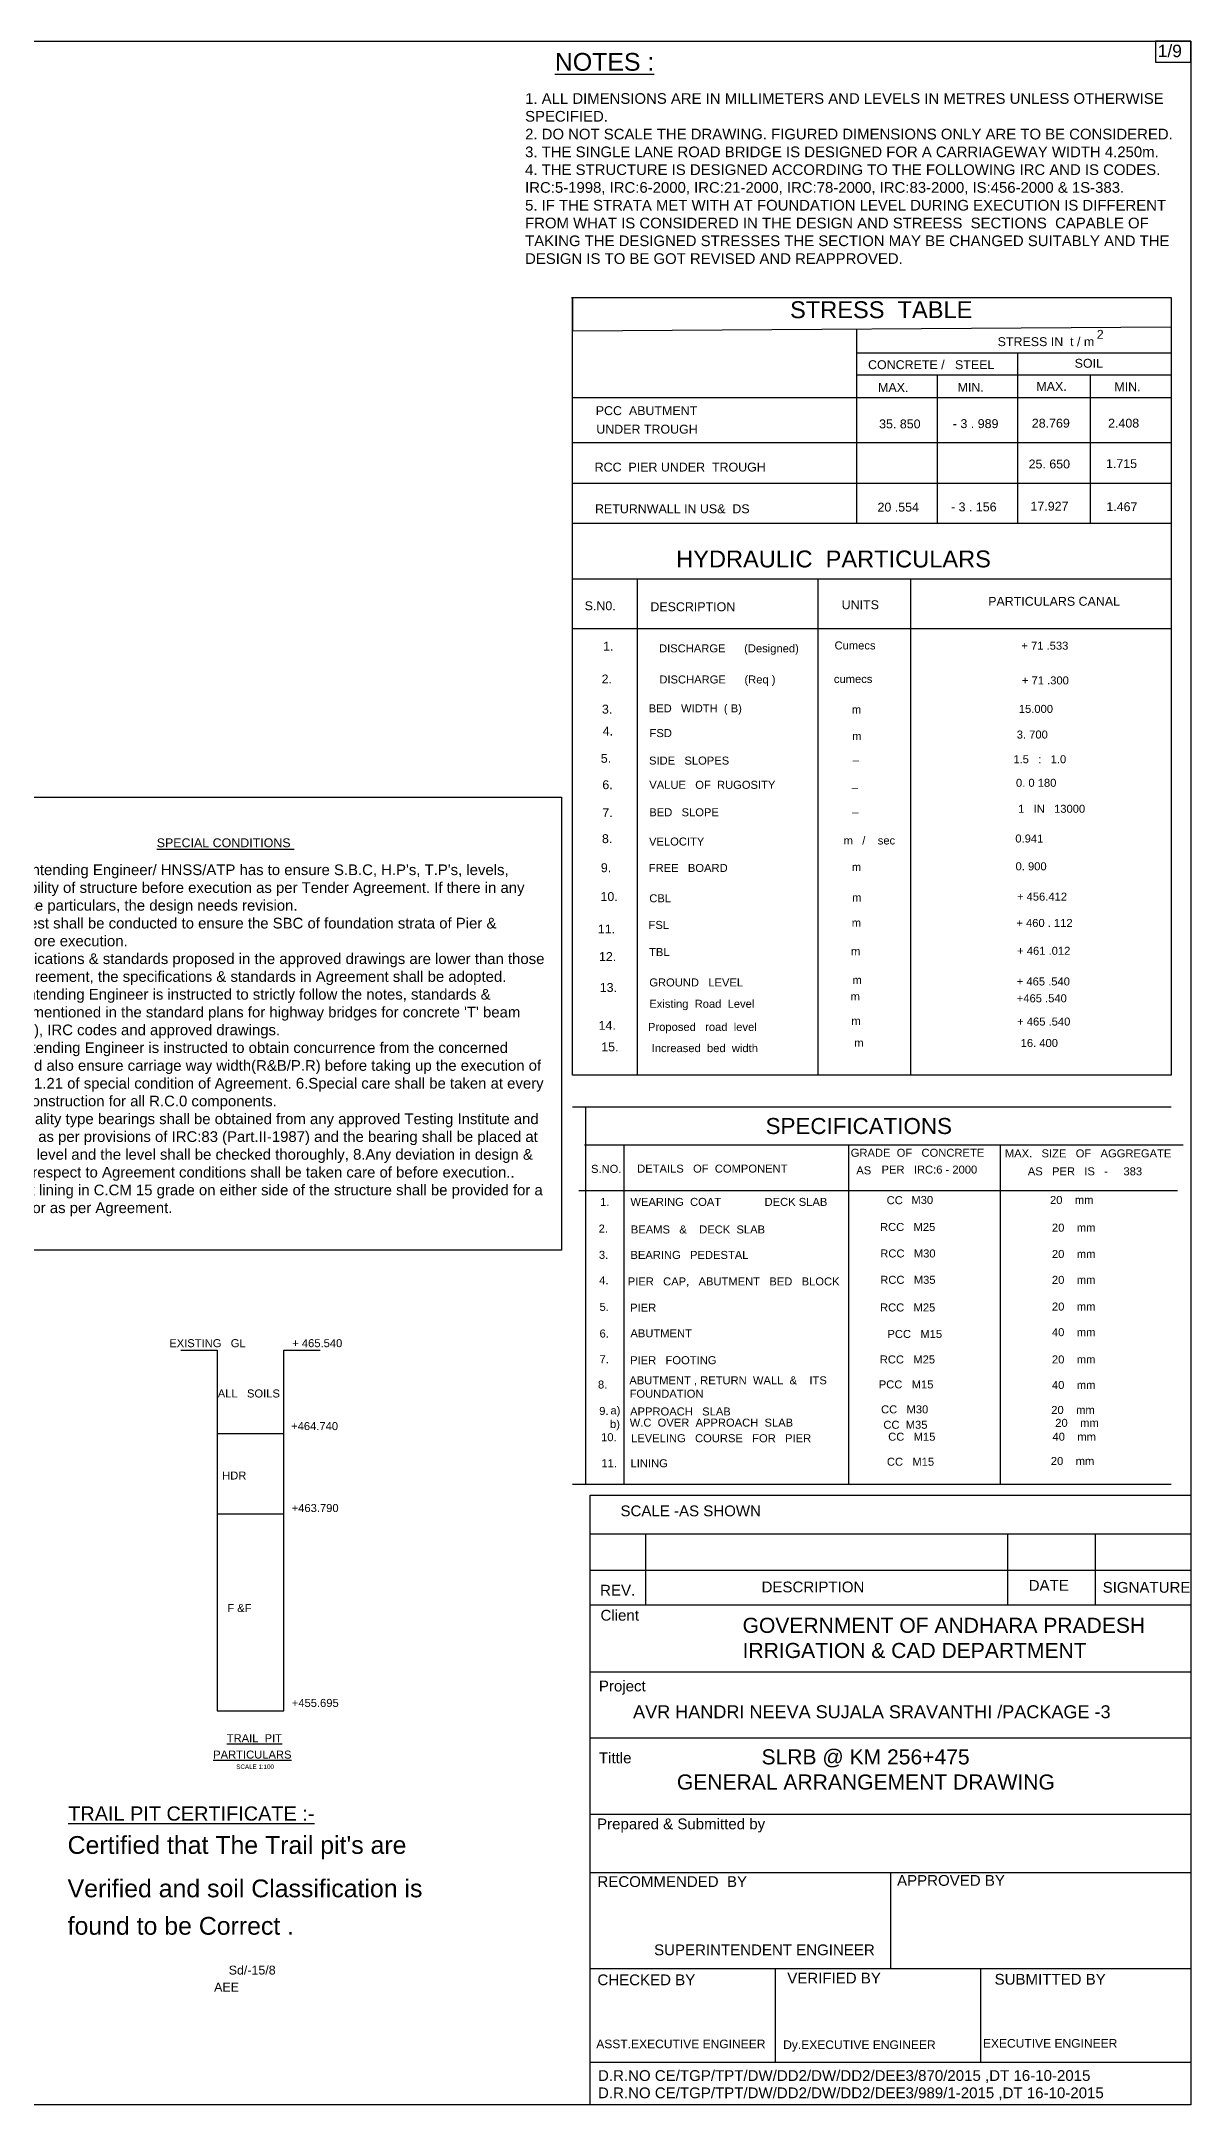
# Model space of a CAD drawing. Header units: inches. Extents: x 10443 to 13629, y 23 to 2344.
# Drawn here: x 12336 to 13629, y 23 to 2344 of the extents above; entities that cross this region are included whole.
import ezdxf

# ---------------------------------------------------------------- set-up
doc = ezdxf.new("R2010")
doc.units = ezdxf.units.IN
doc.header["$MEASUREMENT"] = 0
doc.layers.add('DRAWING', color=2, linetype='Continuous')
doc.layers.add('TEXT', color=1, linetype='Continuous')
doc.styles.get("Standard").update_dxf_attribs({"font": 'arial.ttf', "height": 9})

msp = doc.modelspace()

# ---------------------------------------------------------------- linework, layer by layer
at = {"color": 0}
for points in [[(12163.67154, 1493.86827), (12921.24694, 1493.86827), (12921.24694, 984.32724), (12163.67154, 984.32724)], [(13628.81046, 23.47349), (12953.57881, 23.47349), (12953.57881, 708.95502), (13628.81046, 708.95502)]]:
    msp.add_lwpolyline(points, close=True, dxfattribs=at)
for points in [[(12493.11159, 872.03344), (12533.94219, 872.03344), (12533.94219, 466.24715), (12608.79339, 466.24715), (12608.79339, 872.03344), (12649.66092, 872.03344)], [(12533.94219, 778.40746), (12608.79339, 778.40746)], [(12533.94219, 688.11082), (12608.79339, 688.11082)], [(12953.57881, 665.38928), (13628.81046, 665.38928)], [(13015.6477, 665.38928), (13015.6477, 585.50885)], [(13422.73073, 665.38928), (13422.73073, 585.50885)], [(13521.49278, 665.38928), (13521.49278, 585.50885)], [(12953.57881, 624.57856), (13628.81046, 624.57856)], [(12953.57881, 585.50885), (13628.81046, 585.50885)], [(12953.57881, 510.29965), (13628.81046, 510.29965)], [(12953.57881, 436.06719), (13628.81046, 436.06719)], [(12953.57881, 350.11382), (13628.81046, 350.11382)], [(12953.57881, 284.67204), (13628.81046, 284.67204)], [(13291.19463, 284.67204), (13291.19463, 176.67998)], [(12953.57881, 176.67998), (13628.81046, 176.67998)], [(13161.58146, 176.67998), (13161.58146, 71.19174)], [(13392.35451, 176.67998), (13392.35451, 71.19174)], [(12953.57881, 71.19174), (13628.81046, 71.19174)]]:
    msp.add_lwpolyline(points, dxfattribs=at)
at = {"layer": 'DRAWING', "color": 0}
for points in [[(12932.42931, 2055.8477), (13606.85535, 2055.8477), (13606.85535, 1181.27043), (12933.56713, 1181.27043), (12933.56713, 2055.63424), (12933.56713, 2018.33518), (13606.54114, 2022.60444)], [(13252.99118, 2020.36156), (13252.99118, 1802.01963)], [(13253.767, 1993.32582), (13606.93462, 1993.32582)], [(13433.92198, 1993.32582), (13433.92198, 1802.01963)], [(13253.31688, 1968.57151), (13606.85535, 1968.57151)], [(13343.53879, 1968.57151), (13343.53879, 1802.01963)], [(13516.02493, 1802.01963), (13516.02493, 1968.57151)], [(12933.56713, 1943.30215), (13606.85535, 1943.30215)], [(12933.56713, 1892.60557), (13606.85535, 1892.60557)], [(12933.56713, 1846.99137), (13606.85535, 1846.99137)], [(12933.56713, 1802.01963), (13606.85535, 1802.01963)], [(12933.56713, 1739.27236), (13606.85535, 1739.27236)], [(13006.28671, 1739.27236), (13006.28671, 1181.27043)], [(13209.71977, 1181.27043), (13209.71977, 1739.27236)], [(13313.48386, 1739.27236), (13313.48386, 1181.27043)], [(12933.56713, 1683.3789), (13606.85535, 1683.3789)], [(12933.56713, 1145.74443), (13606.85535, 1145.74443)], [(12948.20819, 1145.74443), (12948.20819, 721.15509)], [(12946.93212, 1102.81366), (13620.22035, 1102.81366)], [(12991.4694, 1102.81366), (12991.4694, 721.15509)], [(13244.01612, 1102.81366), (13244.01612, 721.15509)], [(13414.33965, 1102.81366), (13414.33965, 721.15509)], [(12940.79378, 1051.70562), (13614.08201, 1051.70562)], [(12933.56713, 721.15509), (13606.85535, 721.15509)]]:
    msp.add_lwpolyline(points, dxfattribs=at)
at = {"layer": 'TEXT', "color": 0}
for points in [[(13628.81046, 23.47349), (10442.90032, 23.47349), (10442.90032, 2343.84823), (13628.81046, 2343.84823)], [(13628.81046, 2343.84823), (13589.03132, 2343.84823), (13589.03132, 2320.34971), (13628.81046, 2320.34971)]]:
    msp.add_lwpolyline(points, close=True, dxfattribs=at)

# ---------------------------------------------------------------- texts
at = {"color": 0}
for s, height, p in [('%%UNOTES :', 20, (12913.78324, 2310.70435)), ('1/9', 14, (13591.6879, 2325.9944)), ('%%USPECIAL CONDITIONS ', 10, (12465.98031, 1437.54444)), ('SCALE -AS SHOWN ', 12.1110426, (12987.5386, 685.21286)), ('REV.', 12.111043, (12964.61497, 596.0317)), ('DESCRIPTION ', 12.1110426, (13146.19429, 599.64715)), ('DATE', 12.111043, (13446.61454, 601.45488)), ('SIGNATURE', 12.111043, (13529.79209, 599.22258)), ('Client ', 12.111043, (12965.04894, 567.85064)), ('Project', 12.111043, (12963.26507, 488.26097)), ('Tittle', 12.111043, (12963.26507, 407.48339)), ('%%UTRAIL PIT CERTIFICATE :-', 16, (12366.45023, 342.96688)), ("Certified that The Trail pit's are ", 20, (12365.76023, 305.57677)), ('Prepared & Submitted by', 12.1110426, (12961.21093, 333.24976)), ('RECOMMENDED  BY ', 12.1110426, (12961.60709, 268.33111)), ('APPROVED BY ', 12.1110426, (13298.55552, 269.64327)), ('Verified and soil Classification is ', 20, (12365.76023, 256.74861)), ('found to be Correct .', 20, (12365.76023, 214.64344)), ('SUPERINTENDENT ENGINEER', 12.1110426, (13025.31859, 191.5696)), ('Sd/-15/8', 10, (12546.92089, 169.86729)), ('CHECKED BY ', 12.1110426, (12961.60812, 157.86221)), ('VERIFIED BY ', 12.1110426, (13175.07448, 159.83046)), ('SUBMITTED BY', 12.1110426, (13408.24541, 158.51829)), ('AEE ', 10, (12530.5294, 150.75449)), ('ASST.EXECUTIVE ENGINEER', 9.6888341, (12960.29448, 87.00544)), ('Dy.EXECUTIVE ENGINEER', 9.6888341, (13170.47674, 86.10199)), ('EXECUTIVE ENGINEER', 9.6888341, (13395.10903, 87.66152)), ('D.R.NO CE/TGP/TPT/DW/DD2/DW/DD2/DEE3/870/2015 ,DT 16-10-2015', 12.1110426, (12962.2468, 50.22792)), ('D.R.NO CE/TGP/TPT/DW/DD2/DW/DD2/DEE3/989/1-2015 ,DT 16-10-2015', 12.1110426, (12962.2468, 30.7726))]:
    msp.add_text(s, height=height, dxfattribs=at).set_placement(p)
at = {"color": 0, "attachment_point": 1}
for s, insert, char_height, width in [('\\pi19.924;{\\H1.1667x;GOVERNMENT OF ANDHARA PRADESH  \\P\\pi52.592;IRRIGATION & CAD DEPARTMENT} ', (13104.90543, 571.05071), 14.5332511, 489.4226073), ('AVR HANDRI NEEVA SUJALA SRAVANTHI /PACKAGE -3', (13001.71637, 472.63852), 14.5332511, 536.2597155), ('\\pi173.82;SLRB @ KM 256+475\\P\\pi78.677;GENERAL ARRANGEMENT DRAWING ', (12972.29075, 423.1221), 16.9554596, 579.7027011)]:
    msp.add_mtext(s, dxfattribs=dict(at, insert=insert, char_height=char_height, width=width))
at = {"layer": 'TEXT', "color": 0}
for s, height, p in [('STRESS  TABLE', 19, (13178.23158, 2032.4829)), ('2', 10, (13523.15956, 2009.263)), ('STRESS IN  t / m', 10, (13411.66906, 2001.05161)), ('CONCRETE /   STEEL', 10, (13265.92131, 1975.1556)), ('SOIL', 10, (13498.28167, 1976.72604)), ('MAX.', 10, (13277.20113, 1949.51684)), ('MIN.', 10, (13366.60219, 1949.71577)), ('MAX.', 10, (13455.20679, 1950.71046)), ('MIN.', 10, (13542.90996, 1950.33917)), ('PCC  ABUTMENT', 10, (12959.74666, 1923.48283)), ('UNDER TROUGH', 10, (12960.3108, 1902.62805)), ('35. 850', 10, (13278.3824, 1908.57571)), ('- 3 . 989', 10, (13361.33041, 1908.85289)), ('28.769', 10, (13450.1042, 1909.40723)), ('2.408', 10, (13535.88583, 1909.42724)), ('RCC  PIER UNDER  TROUGH', 10, (12958.45883, 1860.037)), ('25. 650', 10, (13446.48004, 1863.5022)), ('1.715', 10, (13533.49988, 1863.9017)), ('RETURNWALL IN US&  DS', 10, (12958.88437, 1813.11637)), ('20 .554', 10, (13276.58684, 1814.99286)), ('- 3 . 156', 10, (13359.2172, 1815.20898)), ('17.927', 10, (13448.60926, 1816.05792)), ('1.467', 10, (13533.90498, 1815.50322)), ('HYDRAULIC  PARTICULARS', 19, (13050.1598, 1752.20294)), ('PARTICULARS CANAL', 10, (13401.02837, 1709.06425)), ('S.N0.', 10, (12947.21857, 1704.05987)), ('DESCRIPTION', 10, (13021.13913, 1702.96571)), ('UNITS', 10, (13236.28931, 1705.23697)), ('1.', 10, (12967.9639, 1658.62271)), ('DISCHARGE      (Designed)', 9, (13030.86917, 1656.66639)), ('Cumecs', 9, (13228.24869, 1659.95649)), ('+ 71 .533', 9, (13438.3937, 1659.67318)), ('2.', 10, (12966.26554, 1621.71601)), ('DISCHARGE      (Req )', 9, (13031.23971, 1621.68056)), ('cumecs', 9, (13227.50093, 1622.22753)), ('+ 71 .300', 9, (13438.97675, 1620.64308)), ('3.', 10, (12966.69014, 1587.77881)), ('BED   WIDTH  ( B)', 9, (13019.30419, 1589.2147)), ('m', 9, (13247.69052, 1587.86056)), ('15.000', 9, (13435.47845, 1588.60344)), ('4.', 10, (12967.53931, 1563.17435)), ('FSD', 9, (13020.19342, 1561.37641)), ('m', 9, (13248.0644, 1557.97624)), ('3. 700', 9, (13433.14625, 1559.76777)), ('5.', 10, (12965.41247, 1532.51555)), ('SIDE   SLOPES', 9, (13019.61155, 1530.4679)), ('_', 9, (13248.66992, 1536.58086)), ('1.5   :   1.0', 9, (13429.36298, 1531.99162)), ('6.', 10, (12967.11081, 1502.8205)), ('VALUE   OF  RUGOSITY', 9, (13019.90795, 1503.22192)), ('0. 0 180', 9, (13432.27822, 1505.4861)), ('_', 9, (13247.57702, 1506.06097)), ('1   IN   13000', 9, (13434.616, 1476.29879)), ('7.', 10, (12967.11081, 1471.4286)), ('BED   SLOPE', 9, (13019.91227, 1472.34253)), ('_', 9, (13248.20071, 1478.33063)), ('8.', 10, (12966.68622, 1442.15776)), ('VELOCITY', 9, (13019.61586, 1439.46966)), ('m   /    sec', 9, (13238.45363, 1440.64126)), ('0.941', 9, (13431.57306, 1442.83119)), ('9.', 10, (12965.41247, 1409.49322)), ('FREE   BOARD', 9, (13019.33702, 1409.7394)), ('m', 9, (13247.71403, 1410.82834)), ('0. 900', 9, (13431.80291, 1411.60001)), ('10.', 10, (12965.01081, 1377.08544)), ('CBL', 9, (13019.93297, 1375.62553)), ('m', 9, (13247.9866, 1376.47142)), ('+ 456.412', 9, (13433.40696, 1377.50981)), ('11.', 10, (12962.0387, 1340.60295)), ('FSL', 9, (13019.04804, 1345.67962)), ('m', 9, (13247.57589, 1348.15778)), ('+ 460 . 112', 9, (13432.71745, 1347.88612)), ('TBL', 9, (13019.64086, 1315.17597)), ('m', 9, (13246.75449, 1316.15107)), ('+ 461 .012', 9, (13433.63894, 1316.57172)), ('12.', 10, (12963.31246, 1309.63526)), ('13.', 10, (12964.16163, 1274.84964)), ('GROUND   LEVEL', 9, (13019.93711, 1281.00161)), ('m', 9, (13248.3973, 1283.73401)), ('+ 465 .540', 9, (13433.17924, 1282.12556)), ('Existing  Road  Level', 9, (13019.93711, 1257.0133)), ('m', 9, (13246.34378, 1265.26859)), ('+465 .540', 9, (13433.18714, 1263.18637)), ('14.', 10, (12962.90493, 1232.21442)), ('Proposed   road  level', 9, (13018.45505, 1230.95193)), ('m', 9, (13247.16519, 1237.77565)), ('+ 465 .540', 9, (13433.64682, 1237.00729)), ('15.', 10, (12965.87704, 1208.03417)), ('Increased  bed  width', 9, (13022.60832, 1207.14334)), ('m', 9, (13250.45081, 1213.1551)), ('16. 400', 9, (13437.55414, 1212.89499)), ('SPECIFICATIONS', 18, (13150.75439, 1115.0448)), ('GRADE  OF   CONCRETE', 9, (13246.42277, 1089.45919)), ('MAX.   SIZE   OF   AGGREGATE', 9, (13419.81649, 1088.76548)), ('S.NO.', 9, (12954.3966, 1071.36466)), ('DETAILS   OF  COMPONENT', 9, (13006.29263, 1071.65113)), ('AS', 9, (13252.73056, 1069.69294)), ('PER   IRC:6 - 2000', 9, (13281.11568, 1070.55234)), ('AS   PER   IS   -     383', 9, (13445.56703, 1068.60895)), ('CC', 9, (13286.85648, 1036.0984)), ('M30', 9, (13314.66816, 1036.38487)), ('20    mm', 9, (13470.55627, 1036.39321)), ('1.', 9, (12964.6573, 1034.10295)), ('WEARING  COAT              DECK SLAB', 9, (12998.70047, 1034.2113)), ('2.', 9, (12962.91783, 1004.21018)), ('BEAMS   &    DECK  SLAB', 9, (12999.17419, 1003.22835)), ('RCC   M25', 9, (13279.4018, 1006.01933)), ('20    mm', 9, (13472.71382, 1005.27998)), ('3.', 9, (12963.26572, 974.66498)), ('BEARING   PEDESTAL', 9, (12998.69646, 974.58934)), ('RCC   M30', 9, (13279.68853, 976.22673)), ('20    mm', 9, (13472.71382, 975.63892)), ('4.', 9, (12963.60723, 946.06968)), ('PIER   CAP,   ABUTMENT   BED   BLOCK', 9, (12995.66975, 944.80861)), ('RCC   M35', 9, (13279.67535, 946.58202)), ('20    mm', 9, (13472.71382, 946.53483)), ('5.', 9, (12963.95513, 916.17689)), ('PIER', 9, (12998.38143, 915.30728)), ('RCC   M25', 9, (13279.41565, 915.49979)), ('20    mm', 9, (13472.71382, 916.52371)), ('EXISTING   GL               + 465.540', 9, (12480.07722, 875.34519)), ('6.', 9, (12963.96155, 886.20511)), ('ABUTMENT', 9, (12998.68273, 886.40802)), ('PCC   M15', 9, (13287.73048, 885.70718)), ('40    mm', 9, (13472.71382, 887.71691)), ('7.', 9, (12963.96155, 857.3551)), ('PIER   FOOTING', 9, (12998.38799, 856.20337)), ('RCC   M25', 9, (13279.12893, 857.06044)), ('20    mm', 9, (13472.71382, 857.07468)), ('8.', 9, (12962.22208, 828.85268)), ('ABUTMENT , RETURN  WALL  &    ITS', 9, (12997.48054, 833.57913)), ('PCC   M15', 9, (13277.98206, 828.98664)), ('40    mm', 9, (13472.71382, 828.3255)), ('ALL   SOILS', 9, (12534.63462, 818.78941)), ('FOUNDATION', 9, (12997.78184, 818.52743)), ('+464.740', 9, (12617.12487, 782.09089)), ('9.', 9, (12963.62466, 799.15375)), ('b)', 9, (12975.74254, 784.49407)), ('a)', 9, (12976.22395, 799.76541)), ('W.C  OVER  APPROACH  SLAB', 9, (12997.91721, 786.01096)), ('APPROACH   SLAB', 9, (12998.34229, 798.53526)), ('CC   M30', 9, (13280.56252, 800.91285)), ('CC  M35', 9, (13283.15647, 783.60701)), ('20    mm', 9, (13471.93345, 800.2571)), ('20    mm', 9, (13476.45955, 785.75509)), ('10.', 9, (12965.71202, 769.60856)), ('LEVELING   COURSE   FOR   PIER', 9, (12999.39778, 768.47099)), ('CC   M15', 9, (13288.58426, 770.1584)), ('40    mm', 9, (13473.33811, 770.16152)), ('11.', 9, (12966.05993, 740.41097)), ('LINING', 9, (12998.86267, 740.30099)), ('CC   M15', 9, (13287.14871, 742.03091)), ('20    mm', 9, (13471.4699, 742.85732)), ('HDR', 9, (12539.54853, 726.53416)), ('+463.790', 9, (12617.75578, 689.97628)), ('F &F', 9, (12545.31897, 577.51835)), ('+455.695', 9, (12617.87749, 470.80817)), ('%%UPARTICULARS', 9, (12529.50314, 412.72267)), ('%%UTRAIL  PIT', 9, (12544.75667, 431.1614)), ('SCALE 1:100', 5, (12555.5096, 401.0897))]:
    msp.add_text(s, height=height, dxfattribs=at).set_placement(p)
at = {"layer": 'TEXT', "color": 0, "char_height": 12, "attachment_point": 1}
for s, insert, width in [('1. ALL DIMENSIONS ARE IN MILLIMETERS AND LEVELS IN METRES UNLESS OTHERWISE SPECIFIED. \\P2. DO NOT SCALE THE DRAWING. FIGURED DIMENSIONS ONLY ARE TO BE CONSIDERED. \\P3. THE SINGLE LANE ROAD BRIDGE IS DESIGNED FOR A CARRIAGEWAY WIDTH 4.250m. \\P4. THE STRUCTURE IS DESIGNED ACCORDING TO THE FOLLOWING IRC AND IS CODES. IRC:5-1998, IRC:6-2000, IRC:21-2000, IRC:78-2000, IRC:83-2000, IS:456-2000 & 1S-383. \\P5. IF THE STRATA MET WITH AT FOUNDATION LEVEL DURING EXECUTION IS DIFFERENT FROM WHAT IS CONSIDERED IN THE DESIGN AND STREESS  SECTIONS  CAPABLE OF TAKING THE DESIGNED STRESSES THE SECTION MAY BE CHANGED SUITABLY AND THE DESIGN IS TO BE GOT REVISED AND REAPPROVED. ', (12880.26564, 2285.48283), 748.5448138), (" 1. The Superintending Engineer/ HNSS/ATP has to ensure S.B.C, H.P's, T.P's, levels, location, suitability of structure before execution as per Tender Agreement. If there in any change in these particulars, the design needs revision. \\P2. Plate load test shall be conducted to ensure the SBC of foundation strata of Pier & Abutments before execution.\\P3. If any specifications & standards proposed in the approved drawings are lower than those specified in Agreement, the specifications & standards in Agreement shall be adopted.\\P4. The Superintending Engineer is instructed to strictly follow the notes, standards & specifications mentioned in the standard plans for highway bridges for concrete 'T' beam bridges (Vol.III), IRC codes and approved drawings.\\P5.The Superintending Engineer is instructed to obtain concurrence from the concerned department and also ensure carriage way width(R&B/P.R) before taking up the execution of works as per c1.21 of special condition of Agreement. 6.Special care shall be taken at every stage during construction for all R.C.0 components. \\P7.Approved quality type bearings shall be obtained from any approved Testing Institute and shall be tested as per provisions of IRC:83 (Part.II-1987) and the bearing shall be placed at true horizontal level and the level shall be checked thoroughly, 8.Any deviation in design & drawings with respect to Agreement conditions shall be taken care of before execution.. \\P9.100mm thick lining in C.CM 15 grade on either side of the structure shall be provided for a length of 30m or as per Agreement.", (12219.95288, 1418.19115), 700.3039793)]:
    msp.add_mtext(s, dxfattribs=dict(at, insert=insert, width=width))

doc.saveas('drawing.dxf')
